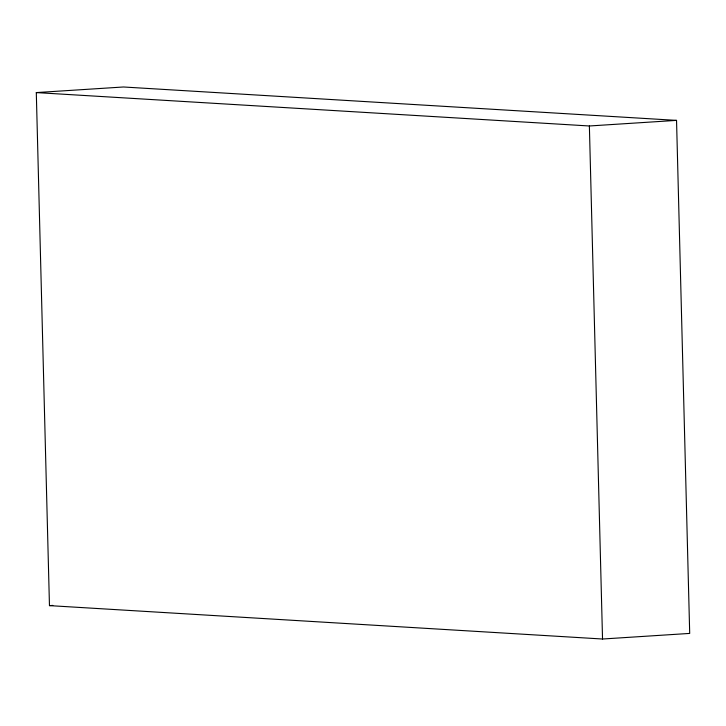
<?xml version="1.0" encoding="UTF-8"?>
<svg xmlns="http://www.w3.org/2000/svg" width="726" height="726" viewBox="0 0 726 726"><rect width="100%" height="100%" fill="white"/><g stroke="black" fill="none" stroke-linecap="round" stroke-linejoin="round"><path stroke-width="1.09" d="M36.3 92.583L123.465 86.984L676.541 120.38L689.7 633.417L602.535 639.016L49.459 605.62L36.3 92.583L589.376 125.979L676.541 120.38M49.459 605.62L52.807 605.411M589.376 125.979L602.535 639.016"/></g></svg>
